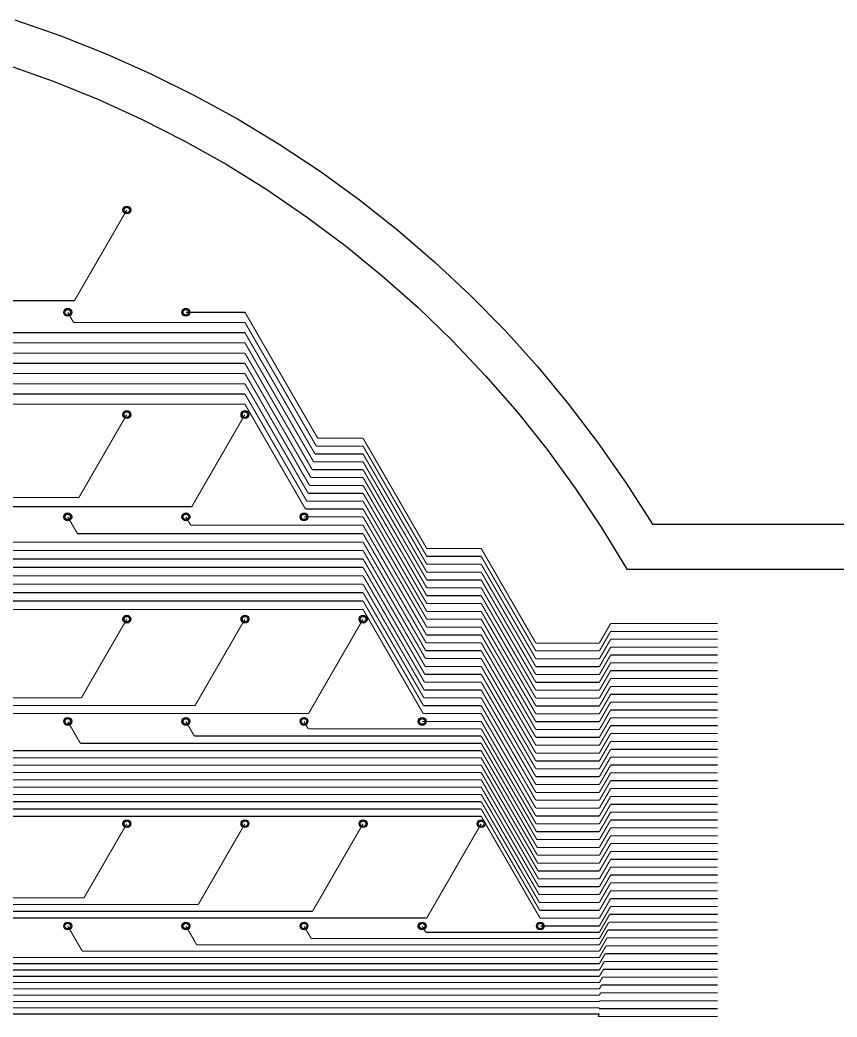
# Model space of a CAD drawing. Header units: metres. Extents: x -54999 to 54999, y -52014 to 54102.
# Drawn here: x 3256 to 10532, y 1011 to 9892 of the extents above; entities that cross this region are included whole.
import ezdxf

# ---------------------------------------------------------------- set-up
doc = ezdxf.new("R2010")
doc.units = ezdxf.units.M
for name, color, linetype in [('eDura_outline_ext', 6, 'Continuous'), ('eDura_outline_int', 6, 'Continuous'), ('etch', 3, 'Continuous'), ('metal', 4, 'Continuous')]:
    doc.layers.add(name, color=color, linetype=linetype)

msp = doc.modelspace()

# ---------------------------------------------------------------- linework, layer by layer
at = {"layer": 'eDura_outline_ext'}
msp.add_lwpolyline([(3209.5, 9892.4), (3620.4, 9749.5), (4024.9, 9589.6), (4422.4, 9412.9), (4812.2, 9219.7), (5193.5, 9010.4), (5565.8, 8785.3), (5928.3, 8544.9), (6280.4, 8289.5), (6621.6, 8019.6), (6951.2, 7735.7), (7268.6, 7438.2), (7573.3, 7127.8), (7864.7, 6804.8), (8142.4, 6470), (8405.9, 6123.8), (8654.6, 5767), (8888.2, 5400), (8888.2, 5400), (29088.2, 5400)], dxfattribs=at)
at = {"layer": 'eDura_outline_int'}
msp.add_lwpolyline([(3151.1, 9490.6), (3553.7, 9347.2), (3949.9, 9186.9), (4338.8, 9009.7), (4719.9, 8816.1), (5092.3, 8606.3), (5455.3, 8380.9), (5808.5, 8140.1), (6151, 7884.5), (6482.3, 7614.5), (6801.7, 7330.5), (7108.7, 7033.2), (7402.8, 6723), (7683.3, 6400.5), (7949.8, 6066.4), (8201.7, 5721.2), (8438.7, 5365.5), (8660.3, 5000), (8660.3, 5000), (28660.3, 5000)], dxfattribs=at)
at = {"layer": 'etch'}
for centre in [(4208, 8199.5), (3682, 7288.5), (4734, 7288.5), (4208, 6377.4), (5260, 6377.4), (3682, 5466.4), (4734, 5466.4), (5786, 5466.4), (4208, 4555.3), (5260, 4555.3), (6312, 4555.3), (3682, 3644.2), (4734, 3644.2), (5786, 3644.2), (6838, 3644.2), (4208, 2733.2), (5260, 2733.2), (6312, 2733.2), (7364, 2733.2), (3682, 1822.1), (4734, 1822.1), (5786, 1822.1), (6838, 1822.1), (7890, 1822.1)]:
    msp.add_circle(centre, 25, dxfattribs=at)
at = {"layer": 'metal'}
for points in [[(4208, 8199.5, 10, 10, 0), (3741.5, 7391.5, 10, 10, 0)], [(3741.5, 7391.5, 10, 10, 0), (-4734, 7391.5, 10, 10, 0)], [(3682, 7288.5, 10, 10, 0), (3734.5, 7197.5, 10, 10, 0)], [(4734, 7288.5, 10, 10, 0), (4734, 7288.5, 10, 10, 0)], [(4734, 7288.5, 10, 10, 0), (5260, 7288.5, 10, 10, 0)], [(5260, 7288.5, 10, 10, 0), (5907.9, 6166.4, 10, 10, 0)], [(3734.5, 7197.5, 10, 10, 0), (5260, 7197.5, 10, 10, 0)], [(5260, 7197.5, 10, 10, 0), (5895.7, 6096.4, 10, 10, 0)], [(2735.1, 7106.5, 10, 10, 0), (5260, 7106.5, 10, 10, 0)], [(5260, 7106.5, 10, 10, 0), (5883.6, 6026.4, 10, 10, 0)], [(1735.6, 7015.5, 10, 10, 0), (5260, 7015.5, 10, 10, 0)], [(5260, 7015.5, 10, 10, 0), (5871.5, 5956.4, 10, 10, 0)], [(736.2, 6924.5, 10, 10, 0), (5260, 6924.5, 10, 10, 0)], [(5260, 6924.5, 10, 10, 0), (5859.4, 5886.4, 10, 10, 0)], [(-263.3, 6833.5, 10, 10, 0), (5260, 6833.5, 10, 10, 0)], [(5260, 6833.5, 10, 10, 0), (5847.2, 5816.4, 10, 10, 0)], [(-1262.8, 6742.5, 10, 10, 0), (5260, 6742.5, 10, 10, 0)], [(5260, 6742.5, 10, 10, 0), (5835.1, 5746.4, 10, 10, 0)], [(-2262.2, 6651.5, 10, 10, 0), (5260, 6651.5, 10, 10, 0)], [(5260, 6651.5, 10, 10, 0), (5823, 5676.4, 10, 10, 0)], [(-3261.7, 6560.5, 10, 10, 0), (5260, 6560.5, 10, 10, 0)], [(5260, 6560.5, 10, 10, 0), (5810.9, 5606.4, 10, 10, 0)], [(-4261.2, 6469.5, 10, 10, 0), (5260, 6469.5, 10, 10, 0)], [(5260, 6469.5, 10, 10, 0), (5798.7, 5536.4, 10, 10, 0)], [(4208, 6377.4, 10, 10, 0), (3781.9, 5639.4, 10, 10, 0)], [(5260, 6377.4, 10, 10, 0), (4786.6, 5557.4, 10, 10, 0)], [(5907.9, 6166.4, 10, 10, 0), (6312, 6166.4, 10, 10, 0)], [(6312, 6166.4, 10, 10, 0), (6312, 6166.4, 10, 10, 0)], [(6312, 6166.4, 10, 10, 0), (6879, 5184.2, 10, 10, 0)], [(5895.7, 6096.4, 10, 10, 0), (6312, 6096.4, 10, 10, 0)], [(6312, 6096.4, 10, 10, 0), (6312, 6096.4, 10, 10, 0)], [(6312, 6096.4, 10, 10, 0), (6879, 5114.2, 10, 10, 0)], [(5871.5, 5956.4, 10, 10, 0), (6312, 5956.4, 10, 10, 0)], [(5883.6, 6026.4, 10, 10, 0), (6312, 6026.4, 10, 10, 0)], [(6312, 6026.4, 10, 10, 0), (6312, 6026.4, 10, 10, 0)], [(6312, 6026.4, 10, 10, 0), (6879, 5044.2, 10, 10, 0)], [(6312, 5956.4, 10, 10, 0), (6312, 5956.4, 10, 10, 0)], [(6312, 5956.4, 10, 10, 0), (6879, 4974.2, 10, 10, 0)], [(5859.4, 5886.4, 10, 10, 0), (6312, 5886.4, 10, 10, 0)], [(6312, 5886.4, 10, 10, 0), (6312, 5886.4, 10, 10, 0)], [(6312, 5886.4, 10, 10, 0), (6879, 4904.2, 10, 10, 0)], [(5847.2, 5816.4, 10, 10, 0), (6312, 5816.4, 10, 10, 0)], [(6312, 5816.4, 10, 10, 0), (6312, 5816.4, 10, 10, 0)], [(6312, 5816.4, 10, 10, 0), (6879, 4834.2, 10, 10, 0)], [(5835.1, 5746.4, 10, 10, 0), (6312, 5746.4, 10, 10, 0)], [(6312, 5746.4, 10, 10, 0), (6312, 5746.4, 10, 10, 0)], [(6312, 5746.4, 10, 10, 0), (6879, 4764.2, 10, 10, 0)], [(3781.9, 5639.4, 10, 10, 0), (-5786, 5639.4, 10, 10, 0)], [(5810.9, 5606.4, 10, 10, 0), (6312, 5606.4, 10, 10, 0)], [(5823, 5676.4, 10, 10, 0), (6312, 5676.4, 10, 10, 0)], [(6312, 5676.4, 10, 10, 0), (6312, 5676.4, 10, 10, 0)], [(6312, 5676.4, 10, 10, 0), (6879, 4694.2, 10, 10, 0)], [(6312, 5606.4, 10, 10, 0), (6312, 5606.4, 10, 10, 0)], [(6312, 5606.4, 10, 10, 0), (6879, 4624.2, 10, 10, 0)], [(4786.6, 5557.4, 10, 10, 0), (-5786, 5557.4, 10, 10, 0)], [(5798.7, 5536.4, 10, 10, 0), (6312, 5536.4, 10, 10, 0)], [(6312, 5536.4, 10, 10, 0), (6312, 5536.4, 10, 10, 0)], [(6312, 5536.4, 10, 10, 0), (6879, 4554.2, 10, 10, 0)], [(3682, 5466.4, 10, 10, 0), (3768.6, 5316.4, 10, 10, 0)], [(4734, 5466.4, 10, 10, 0), (4777.3, 5391.4, 10, 10, 0)], [(5786, 5466.4, 10, 10, 0), (5786, 5466.4, 10, 10, 0)], [(5786, 5466.4, 10, 10, 0), (6312, 5466.4, 10, 10, 0)], [(6312, 5466.4, 10, 10, 0), (6879, 4484.2, 10, 10, 0)], [(4777.3, 5391.4, 10, 10, 0), (6312, 5391.4, 10, 10, 0)], [(6312, 5391.4, 10, 10, 0), (6876.1, 4414.2, 10, 10, 0)], [(2759.9, 5241.4, 10, 10, 0), (6312, 5241.4, 10, 10, 0)], [(3768.6, 5316.4, 10, 10, 0), (6312, 5316.4, 10, 10, 0)], [(6312, 5316.4, 10, 10, 0), (6873.3, 4344.2, 10, 10, 0)], [(6312, 5241.4, 10, 10, 0), (6870.4, 4274.2, 10, 10, 0)], [(1751.2, 5166.4, 10, 10, 0), (6312, 5166.4, 10, 10, 0)], [(6312, 5166.4, 10, 10, 0), (6867.5, 4204.2, 10, 10, 0)], [(6879, 5184.2, 10, 10, 0), (7364, 5184.2, 10, 10, 0)], [(7364, 5184.2, 10, 10, 0), (7364, 5184.2, 10, 10, 0)], [(7364, 5184.2, 10, 10, 0), (7850.2, 4342.1, 10, 10, 0)], [(742.5, 5091.4, 10, 10, 0), (6312, 5091.4, 10, 10, 0)], [(6312, 5091.4, 10, 10, 0), (6864.6, 4134.2, 10, 10, 0)], [(6879, 5114.2, 10, 10, 0), (7364, 5114.2, 10, 10, 0)], [(7364, 5114.2, 10, 10, 0), (7364, 5114.2, 10, 10, 0)], [(7364, 5114.2, 10, 10, 0), (7850.2, 4272.1, 10, 10, 0)], [(-266.2, 5016.4, 10, 10, 0), (6312, 5016.4, 10, 10, 0)], [(6312, 5016.4, 10, 10, 0), (6861.7, 4064.2, 10, 10, 0)], [(6879, 5044.2, 10, 10, 0), (7364, 5044.2, 10, 10, 0)], [(6879, 4974.2, 10, 10, 0), (7364, 4974.2, 10, 10, 0)], [(7364, 5044.2, 10, 10, 0), (7364, 5044.2, 10, 10, 0)], [(7364, 5044.2, 10, 10, 0), (7850.2, 4202.1, 10, 10, 0)], [(7364, 4974.2, 10, 10, 0), (7364, 4974.2, 10, 10, 0)], [(7364, 4974.2, 10, 10, 0), (7850.2, 4132.1, 10, 10, 0)], [(-1274.9, 4941.4, 10, 10, 0), (6312, 4941.4, 10, 10, 0)], [(6312, 4941.4, 10, 10, 0), (6858.8, 3994.2, 10, 10, 0)], [(6879, 4904.2, 10, 10, 0), (7364, 4904.2, 10, 10, 0)], [(7364, 4904.2, 10, 10, 0), (7364, 4904.2, 10, 10, 0)], [(7364, 4904.2, 10, 10, 0), (7850.2, 4062.1, 10, 10, 0)], [(-3292.3, 4791.4, 10, 10, 0), (6312, 4791.4, 10, 10, 0)], [(-2283.6, 4866.4, 10, 10, 0), (6312, 4866.4, 10, 10, 0)], [(6312, 4866.4, 10, 10, 0), (6855.9, 3924.2, 10, 10, 0)], [(6312, 4791.4, 10, 10, 0), (6853, 3854.2, 10, 10, 0)], [(6879, 4834.2, 10, 10, 0), (7364, 4834.2, 10, 10, 0)], [(7364, 4834.2, 10, 10, 0), (7364, 4834.2, 10, 10, 0)], [(7364, 4834.2, 10, 10, 0), (7850.2, 3992.1, 10, 10, 0)], [(-4301, 4716.4, 10, 10, 0), (6312, 4716.4, 10, 10, 0)], [(6312, 4716.4, 10, 10, 0), (6850.2, 3784.2, 10, 10, 0)], [(6879, 4764.2, 10, 10, 0), (7364, 4764.2, 10, 10, 0)], [(7364, 4764.2, 10, 10, 0), (7364, 4764.2, 10, 10, 0)], [(7364, 4764.2, 10, 10, 0), (7850.2, 3922.1, 10, 10, 0)], [(-5309.7, 4641.4, 10, 10, 0), (6312, 4641.4, 10, 10, 0)], [(6312, 4641.4, 10, 10, 0), (6847.3, 3714.2, 10, 10, 0)], [(6879, 4694.2, 10, 10, 0), (7364, 4694.2, 10, 10, 0)], [(6879, 4624.2, 10, 10, 0), (7364, 4624.2, 10, 10, 0)], [(7364, 4694.2, 10, 10, 0), (7364, 4694.2, 10, 10, 0)], [(7364, 4694.2, 10, 10, 0), (7850.2, 3852.1, 10, 10, 0)], [(7364, 4624.2, 10, 10, 0), (7364, 4624.2, 10, 10, 0)], [(7364, 4624.2, 10, 10, 0), (7850.2, 3782.1, 10, 10, 0)], [(4208, 4555.3, 10, 10, 0), (3803.9, 3855.3, 10, 10, 0)], [(5260, 4555.3, 10, 10, 0), (4815.4, 3785.3, 10, 10, 0)], [(6312, 4555.3, 10, 10, 0), (5827, 3715.3, 10, 10, 0)], [(6879, 4554.2, 10, 10, 0), (7364, 4554.2, 10, 10, 0)], [(7364, 4554.2, 10, 10, 0), (7364, 4554.2, 10, 10, 0)], [(7364, 4554.2, 10, 10, 0), (7850.2, 3712.1, 10, 10, 0)], [(6879, 4484.2, 10, 10, 0), (7364, 4484.2, 10, 10, 0)], [(7364, 4484.2, 10, 10, 0), (7364, 4484.2, 10, 10, 0)], [(7364, 4484.2, 10, 10, 0), (7850.2, 3642.1, 10, 10, 0)], [(8416, 4342.1, 10, 10, 0), (8516.4, 4516.1, 10, 10, 0)], [(8416, 4272.1, 10, 10, 0), (8516.4, 4446.1, 10, 10, 0)], [(8516.4, 4516.1, 10, 10, 0), (9468, 4516.1, 10, 10, 0)], [(8516.4, 4446.1, 10, 10, 0), (9468, 4446.1, 10, 10, 0)], [(6876.1, 4414.2, 10, 10, 0), (7364, 4414.2, 10, 10, 0)], [(7364, 4414.2, 10, 10, 0), (7364, 4414.2, 10, 10, 0)], [(7364, 4414.2, 10, 10, 0), (7850.2, 3572.1, 10, 10, 0)], [(8416, 4202.1, 10, 10, 0), (8516.4, 4376.1, 10, 10, 0)], [(8516.4, 4376.1, 10, 10, 0), (9468, 4376.1, 10, 10, 0)], [(6870.4, 4274.2, 10, 10, 0), (7364, 4274.2, 10, 10, 0)], [(6873.3, 4344.2, 10, 10, 0), (7364, 4344.2, 10, 10, 0)], [(7364, 4344.2, 10, 10, 0), (7364, 4344.2, 10, 10, 0)], [(7364, 4344.2, 10, 10, 0), (7850.2, 3502.1, 10, 10, 0)], [(7364, 4274.2, 10, 10, 0), (7364, 4274.2, 10, 10, 0)], [(7364, 4274.2, 10, 10, 0), (7850.2, 3432.1, 10, 10, 0)], [(7850.2, 4342.1, 10, 10, 0), (8416, 4342.1, 10, 10, 0)], [(7850.2, 4272.1, 10, 10, 0), (8416, 4272.1, 10, 10, 0)], [(8416, 4342.1, 10, 10, 0), (8416, 4342.1, 10, 10, 0)], [(8416, 4132.1, 10, 10, 0), (8516.4, 4306.1, 10, 10, 0)], [(8416, 4272.1, 10, 10, 0), (8416, 4272.1, 10, 10, 0)], [(8516.4, 4306.1, 10, 10, 0), (9468, 4306.1, 10, 10, 0)], [(6867.5, 4204.2, 10, 10, 0), (7364, 4204.2, 10, 10, 0)], [(7364, 4204.2, 10, 10, 0), (7364, 4204.2, 10, 10, 0)], [(7364, 4204.2, 10, 10, 0), (7850.2, 3362.1, 10, 10, 0)], [(7850.2, 4202.1, 10, 10, 0), (8416, 4202.1, 10, 10, 0)], [(8416, 4062.1, 10, 10, 0), (8516.4, 4236.1, 10, 10, 0)], [(8416, 4202.1, 10, 10, 0), (8416, 4202.1, 10, 10, 0)], [(8516.4, 4236.1, 10, 10, 0), (9468, 4236.1, 10, 10, 0)], [(6864.6, 4134.2, 10, 10, 0), (7364, 4134.2, 10, 10, 0)], [(7364, 4134.2, 10, 10, 0), (7364, 4134.2, 10, 10, 0)], [(7364, 4134.2, 10, 10, 0), (7850.2, 3292.1, 10, 10, 0)], [(7850.2, 4132.1, 10, 10, 0), (8416, 4132.1, 10, 10, 0)], [(8416, 3992.1, 10, 10, 0), (8516.4, 4166.1, 10, 10, 0)], [(8416, 4132.1, 10, 10, 0), (8416, 4132.1, 10, 10, 0)], [(8416, 3922.1, 10, 10, 0), (8516.4, 4096.1, 10, 10, 0)], [(8516.4, 4166.1, 10, 10, 0), (9468, 4166.1, 10, 10, 0)], [(8516.4, 4096.1, 10, 10, 0), (9468, 4096.1, 10, 10, 0)], [(6858.8, 3994.2, 10, 10, 0), (7364, 3994.2, 10, 10, 0)], [(6861.7, 4064.2, 10, 10, 0), (7364, 4064.2, 10, 10, 0)], [(7364, 4064.2, 10, 10, 0), (7364, 4064.2, 10, 10, 0)], [(7364, 4064.2, 10, 10, 0), (7850.2, 3222.1, 10, 10, 0)], [(7364, 3994.2, 10, 10, 0), (7364, 3994.2, 10, 10, 0)], [(7364, 3994.2, 10, 10, 0), (7850.2, 3152.1, 10, 10, 0)], [(7850.2, 4062.1, 10, 10, 0), (8416, 4062.1, 10, 10, 0)], [(7850.2, 3992.1, 10, 10, 0), (8416, 3992.1, 10, 10, 0)], [(8416, 4062.1, 10, 10, 0), (8416, 4062.1, 10, 10, 0)], [(8416, 3852.1, 10, 10, 0), (8516.4, 4026.1, 10, 10, 0)], [(8416, 3992.1, 10, 10, 0), (8416, 3992.1, 10, 10, 0)], [(8516.4, 4026.1, 10, 10, 0), (9468, 4026.1, 10, 10, 0)], [(6855.9, 3924.2, 10, 10, 0), (7364, 3924.2, 10, 10, 0)], [(7364, 3924.2, 10, 10, 0), (7364, 3924.2, 10, 10, 0)], [(7364, 3924.2, 10, 10, 0), (7850.2, 3082.1, 10, 10, 0)], [(7850.2, 3922.1, 10, 10, 0), (8416, 3922.1, 10, 10, 0)], [(8416, 3782.1, 10, 10, 0), (8516.4, 3956.1, 10, 10, 0)], [(8416, 3922.1, 10, 10, 0), (8416, 3922.1, 10, 10, 0)], [(8516.4, 3956.1, 10, 10, 0), (9468, 3956.1, 10, 10, 0)], [(3803.9, 3855.3, 10, 10, 0), (-6838, 3855.3, 10, 10, 0)], [(6853, 3854.2, 10, 10, 0), (7364, 3854.2, 10, 10, 0)], [(7364, 3854.2, 10, 10, 0), (7364, 3854.2, 10, 10, 0)], [(7364, 3854.2, 10, 10, 0), (7850.2, 3012.1, 10, 10, 0)], [(7850.2, 3852.1, 10, 10, 0), (8416, 3852.1, 10, 10, 0)], [(8416, 3712.1, 10, 10, 0), (8516.4, 3886.1, 10, 10, 0)], [(8416, 3852.1, 10, 10, 0), (8416, 3852.1, 10, 10, 0)], [(8416, 3642.1, 10, 10, 0), (8516.4, 3816.1, 10, 10, 0)], [(8516.4, 3886.1, 10, 10, 0), (9468, 3886.1, 10, 10, 0)], [(8516.4, 3816.1, 10, 10, 0), (9468, 3816.1, 10, 10, 0)], [(4815.4, 3785.3, 10, 10, 0), (-6838, 3785.3, 10, 10, 0)], [(6850.2, 3784.2, 10, 10, 0), (7364, 3784.2, 10, 10, 0)], [(7364, 3784.2, 10, 10, 0), (7364, 3784.2, 10, 10, 0)], [(7364, 3784.2, 10, 10, 0), (7850.2, 2942.1, 10, 10, 0)], [(7850.2, 3782.1, 10, 10, 0), (8416, 3782.1, 10, 10, 0)], [(8416, 3782.1, 10, 10, 0), (8416, 3782.1, 10, 10, 0)], [(8416, 3572.1, 10, 10, 0), (8516.4, 3746.1, 10, 10, 0)], [(8516.4, 3746.1, 10, 10, 0), (9468, 3746.1, 10, 10, 0)], [(5827, 3715.3, 10, 10, 0), (-6838, 3715.3, 10, 10, 0)], [(3682, 3644.2, 10, 10, 0), (3794.6, 3449.2, 10, 10, 0)], [(4734, 3644.2, 10, 10, 0), (4809.1, 3514.2, 10, 10, 0)], [(5786, 3644.2, 10, 10, 0), (5823.5, 3579.2, 10, 10, 0)], [(6838, 3644.2, 10, 10, 0), (6838, 3644.2, 10, 10, 0)], [(6838, 3644.2, 10, 10, 0), (7364, 3644.2, 10, 10, 0)], [(6847.3, 3714.2, 10, 10, 0), (7364, 3714.2, 10, 10, 0)], [(7364, 3714.2, 10, 10, 0), (7364, 3714.2, 10, 10, 0)], [(7364, 3714.2, 10, 10, 0), (7850.2, 2872.1, 10, 10, 0)], [(7364, 3644.2, 10, 10, 0), (7850.2, 2802.1, 10, 10, 0)], [(7850.2, 3712.1, 10, 10, 0), (8416, 3712.1, 10, 10, 0)], [(7850.2, 3642.1, 10, 10, 0), (8416, 3642.1, 10, 10, 0)], [(8416, 3712.1, 10, 10, 0), (8416, 3712.1, 10, 10, 0)], [(8416, 3502.1, 10, 10, 0), (8516.4, 3676.1, 10, 10, 0)], [(8416, 3642.1, 10, 10, 0), (8416, 3642.1, 10, 10, 0)], [(8516.4, 3676.1, 10, 10, 0), (9468, 3676.1, 10, 10, 0)], [(5823.5, 3579.2, 10, 10, 0), (7364, 3579.2, 10, 10, 0)], [(7364, 3579.2, 10, 10, 0), (7853.1, 2732.1, 10, 10, 0)], [(7850.2, 3572.1, 10, 10, 0), (8416, 3572.1, 10, 10, 0)], [(8416, 3432.1, 10, 10, 0), (8516.4, 3606.1, 10, 10, 0)], [(8416, 3572.1, 10, 10, 0), (8416, 3572.1, 10, 10, 0)], [(8516.4, 3606.1, 10, 10, 0), (9468, 3606.1, 10, 10, 0)], [(4809.1, 3514.2, 10, 10, 0), (7364, 3514.2, 10, 10, 0)], [(7364, 3514.2, 10, 10, 0), (7856, 2662.1, 10, 10, 0)], [(7850.2, 3502.1, 10, 10, 0), (8416, 3502.1, 10, 10, 0)], [(8416, 3362.1, 10, 10, 0), (8516.4, 3536.1, 10, 10, 0)], [(8416, 3502.1, 10, 10, 0), (8416, 3502.1, 10, 10, 0)], [(8416, 3292.1, 10, 10, 0), (8516.4, 3466.1, 10, 10, 0)], [(8516.4, 3536.1, 10, 10, 0), (9468, 3536.1, 10, 10, 0)], [(8516.4, 3466.1, 10, 10, 0), (9468, 3466.1, 10, 10, 0)], [(2780.1, 3384.2, 10, 10, 0), (7364, 3384.2, 10, 10, 0)], [(3794.6, 3449.2, 10, 10, 0), (7364, 3449.2, 10, 10, 0)], [(7364, 3449.2, 10, 10, 0), (7858.9, 2592.1, 10, 10, 0)], [(7364, 3384.2, 10, 10, 0), (7861.7, 2522.1, 10, 10, 0)], [(7850.2, 3432.1, 10, 10, 0), (8416, 3432.1, 10, 10, 0)], [(8416, 3432.1, 10, 10, 0), (8416, 3432.1, 10, 10, 0)], [(8416, 3222.1, 10, 10, 0), (8516.4, 3396.1, 10, 10, 0)], [(8516.4, 3396.1, 10, 10, 0), (9468, 3396.1, 10, 10, 0)], [(1765.6, 3319.2, 10, 10, 0), (7364, 3319.2, 10, 10, 0)], [(7364, 3319.2, 10, 10, 0), (7864.6, 2452.1, 10, 10, 0)], [(7850.2, 3362.1, 10, 10, 0), (8416, 3362.1, 10, 10, 0)], [(7850.2, 3292.1, 10, 10, 0), (8416, 3292.1, 10, 10, 0)], [(8416, 3362.1, 10, 10, 0), (8416, 3362.1, 10, 10, 0)], [(8416, 3152.1, 10, 10, 0), (8516.4, 3326.1, 10, 10, 0)], [(8416, 3292.1, 10, 10, 0), (8416, 3292.1, 10, 10, 0)], [(8516.4, 3326.1, 10, 10, 0), (9468, 3326.1, 10, 10, 0)], [(751.2, 3254.2, 10, 10, 0), (7364, 3254.2, 10, 10, 0)], [(7364, 3254.2, 10, 10, 0), (7867.5, 2382.1, 10, 10, 0)], [(7850.2, 3222.1, 10, 10, 0), (8416, 3222.1, 10, 10, 0)], [(8416, 3082.1, 10, 10, 0), (8516.4, 3256.1, 10, 10, 0)], [(8416, 3222.1, 10, 10, 0), (8416, 3222.1, 10, 10, 0)], [(8516.4, 3256.1, 10, 10, 0), (9468, 3256.1, 10, 10, 0)], [(-1277.8, 3124.2, 10, 10, 0), (7364, 3124.2, 10, 10, 0)], [(-263.3, 3189.2, 10, 10, 0), (7364, 3189.2, 10, 10, 0)], [(7364, 3189.2, 10, 10, 0), (7870.4, 2312.1, 10, 10, 0)], [(7364, 3124.2, 10, 10, 0), (7873.3, 2242.1, 10, 10, 0)], [(7850.2, 3152.1, 10, 10, 0), (8416, 3152.1, 10, 10, 0)], [(8416, 3012.1, 10, 10, 0), (8516.4, 3186.1, 10, 10, 0)], [(8416, 3152.1, 10, 10, 0), (8416, 3152.1, 10, 10, 0)], [(8416, 2942.1, 10, 10, 0), (8516.4, 3116.1, 10, 10, 0)], [(8516.4, 3186.1, 10, 10, 0), (9468, 3186.1, 10, 10, 0)], [(8516.4, 3116.1, 10, 10, 0), (9468, 3116.1, 10, 10, 0)], [(-2292.3, 3059.2, 10, 10, 0), (7364, 3059.2, 10, 10, 0)], [(7364, 3059.2, 10, 10, 0), (7876.2, 2172.1, 10, 10, 0)], [(7850.2, 3082.1, 10, 10, 0), (8416, 3082.1, 10, 10, 0)], [(8416, 3082.1, 10, 10, 0), (8416, 3082.1, 10, 10, 0)], [(8416, 2872.1, 10, 10, 0), (8516.4, 3046.1, 10, 10, 0)], [(8516.4, 3046.1, 10, 10, 0), (9468, 3046.1, 10, 10, 0)], [(-4321.2, 2929.2, 10, 10, 0), (7364, 2929.2, 10, 10, 0)], [(-3306.7, 2994.2, 10, 10, 0), (7364, 2994.2, 10, 10, 0)], [(7364, 2994.2, 10, 10, 0), (7879.1, 2102.1, 10, 10, 0)], [(7364, 2929.2, 10, 10, 0), (7882, 2032.1, 10, 10, 0)], [(7850.2, 3012.1, 10, 10, 0), (8416, 3012.1, 10, 10, 0)], [(7850.2, 2942.1, 10, 10, 0), (8416, 2942.1, 10, 10, 0)], [(8416, 3012.1, 10, 10, 0), (8416, 3012.1, 10, 10, 0)], [(8416, 2802.1, 10, 10, 0), (8516.4, 2976.1, 10, 10, 0)], [(8416, 2942.1, 10, 10, 0), (8416, 2942.1, 10, 10, 0)], [(8516.4, 2976.1, 10, 10, 0), (9468, 2976.1, 10, 10, 0)], [(-5335.7, 2864.2, 10, 10, 0), (7364, 2864.2, 10, 10, 0)], [(7364, 2864.2, 10, 10, 0), (7884.8, 1962.1, 10, 10, 0)], [(7850.2, 2872.1, 10, 10, 0), (8416, 2872.1, 10, 10, 0)], [(8416, 2732.1, 10, 10, 0), (8516.4, 2906.1, 10, 10, 0)], [(8416, 2872.1, 10, 10, 0), (8416, 2872.1, 10, 10, 0)], [(8516.4, 2906.1, 10, 10, 0), (9468, 2906.1, 10, 10, 0)], [(-6350.1, 2799.2, 10, 10, 0), (7364, 2799.2, 10, 10, 0)], [(7364, 2799.2, 10, 10, 0), (7887.7, 1892.1, 10, 10, 0)], [(7850.2, 2802.1, 10, 10, 0), (8416, 2802.1, 10, 10, 0)], [(8416, 2662.1, 10, 10, 0), (8516.4, 2836.1, 10, 10, 0)], [(8416, 2802.1, 10, 10, 0), (8416, 2802.1, 10, 10, 0)], [(8416, 2592.1, 10, 10, 0), (8516.4, 2766.1, 10, 10, 0)], [(8516.4, 2836.1, 10, 10, 0), (9468, 2836.1, 10, 10, 0)], [(8516.4, 2766.1, 10, 10, 0), (9468, 2766.1, 10, 10, 0)], [(4208, 2733.2, 10, 10, 0), (3826.9, 2073.2, 10, 10, 0)], [(5260, 2733.2, 10, 10, 0), (4844.3, 2013.2, 10, 10, 0)], [(6312, 2733.2, 10, 10, 0), (5861.7, 1953.2, 10, 10, 0)], [(7364, 2733.2, 10, 10, 0), (6879, 1893.2, 10, 10, 0)], [(7853.1, 2732.1, 10, 10, 0), (8416, 2732.1, 10, 10, 0)], [(7856, 2662.1, 10, 10, 0), (8416, 2662.1, 10, 10, 0)], [(8416, 2732.1, 10, 10, 0), (8416, 2732.1, 10, 10, 0)], [(8416, 2522.1, 10, 10, 0), (8516.4, 2696.1, 10, 10, 0)], [(8416, 2662.1, 10, 10, 0), (8416, 2662.1, 10, 10, 0)], [(8516.4, 2696.1, 10, 10, 0), (9468, 2696.1, 10, 10, 0)], [(7858.9, 2592.1, 10, 10, 0), (8416, 2592.1, 10, 10, 0)], [(8416, 2452.1, 10, 10, 0), (8516.4, 2626.1, 10, 10, 0)], [(8416, 2592.1, 10, 10, 0), (8416, 2592.1, 10, 10, 0)], [(8516.4, 2626.1, 10, 10, 0), (9468, 2626.1, 10, 10, 0)], [(7861.7, 2522.1, 10, 10, 0), (8416, 2522.1, 10, 10, 0)], [(8416, 2382.1, 10, 10, 0), (8516.4, 2556.1, 10, 10, 0)], [(8416, 2522.1, 10, 10, 0), (8416, 2522.1, 10, 10, 0)], [(8416, 2312.1, 10, 10, 0), (8516.4, 2486.1, 10, 10, 0)], [(8516.4, 2556.1, 10, 10, 0), (9468, 2556.1, 10, 10, 0)], [(8516.4, 2486.1, 10, 10, 0), (9468, 2486.1, 10, 10, 0)], [(7864.6, 2452.1, 10, 10, 0), (8416, 2452.1, 10, 10, 0)], [(8416, 2452.1, 10, 10, 0), (8416, 2452.1, 10, 10, 0)], [(8416, 2242.1, 10, 10, 0), (8516.4, 2416.1, 10, 10, 0)], [(8516.4, 2416.1, 10, 10, 0), (9468, 2416.1, 10, 10, 0)], [(7867.5, 2382.1, 10, 10, 0), (8416, 2382.1, 10, 10, 0)], [(7870.4, 2312.1, 10, 10, 0), (8416, 2312.1, 10, 10, 0)], [(8416, 2382.1, 10, 10, 0), (8416, 2382.1, 10, 10, 0)], [(8416, 2172.1, 10, 10, 0), (8516.4, 2346.1, 10, 10, 0)], [(8416, 2312.1, 10, 10, 0), (8416, 2312.1, 10, 10, 0)], [(8516.4, 2346.1, 10, 10, 0), (9468, 2346.1, 10, 10, 0)], [(7873.3, 2242.1, 10, 10, 0), (8416, 2242.1, 10, 10, 0)], [(8416, 2102.1, 10, 10, 0), (8516.4, 2276.1, 10, 10, 0)], [(8416, 2242.1, 10, 10, 0), (8416, 2242.1, 10, 10, 0)], [(8516.4, 2276.1, 10, 10, 0), (9468, 2276.1, 10, 10, 0)], [(7876.2, 2172.1, 10, 10, 0), (8416, 2172.1, 10, 10, 0)], [(8416, 2032.1, 10, 10, 0), (8516.4, 2206.1, 10, 10, 0)], [(8416, 2172.1, 10, 10, 0), (8416, 2172.1, 10, 10, 0)], [(8416, 1962.1, 10, 10, 0), (8516.4, 2136.1, 10, 10, 0)], [(8516.4, 2206.1, 10, 10, 0), (9468, 2206.1, 10, 10, 0)], [(8516.4, 2136.1, 10, 10, 0), (9468, 2136.1, 10, 10, 0)], [(3826.9, 2073.2, 10, 10, 0), (-7890, 2073.2, 10, 10, 0)], [(7879.1, 2102.1, 10, 10, 0), (8416, 2102.1, 10, 10, 0)], [(8416, 2102.1, 10, 10, 0), (8416, 2102.1, 10, 10, 0)], [(8416, 1892.1, 10, 10, 0), (8516.4, 2066.1, 10, 10, 0)], [(8516.4, 2066.1, 10, 10, 0), (9468, 2066.1, 10, 10, 0)], [(4844.3, 2013.2, 10, 10, 0), (-7890, 2013.2, 10, 10, 0)], [(5861.7, 1953.2, 10, 10, 0), (-7890, 1953.2, 10, 10, 0)], [(7882, 2032.1, 10, 10, 0), (8416, 2032.1, 10, 10, 0)], [(7884.8, 1962.1, 10, 10, 0), (8416, 1962.1, 10, 10, 0)], [(8416, 2032.1, 10, 10, 0), (8416, 2032.1, 10, 10, 0)], [(8416, 1822.1, 10, 10, 0), (8516.4, 1996.1, 10, 10, 0)], [(8416, 1962.1, 10, 10, 0), (8416, 1962.1, 10, 10, 0)], [(8516.4, 1996.1, 10, 10, 0), (9468, 1996.1, 10, 10, 0)], [(6879, 1893.2, 10, 10, 0), (-7890, 1893.2, 10, 10, 0)], [(7887.7, 1892.1, 10, 10, 0), (8416, 1892.1, 10, 10, 0)], [(8416, 1766.1, 10, 10, 0), (8508.3, 1926.1, 10, 10, 0)], [(8416, 1892.1, 10, 10, 0), (8416, 1892.1, 10, 10, 0)], [(8508.3, 1926.1, 10, 10, 0), (9468, 1926.1, 10, 10, 0)], [(3682, 1822.1, 10, 10, 0), (3811.3, 1598.1, 10, 10, 0)], [(4734, 1822.1, 10, 10, 0), (4831, 1654.1, 10, 10, 0)], [(5786, 1822.1, 10, 10, 0), (5850.7, 1710.1, 10, 10, 0)], [(6838, 1822.1, 10, 10, 0), (6870.3, 1766.1, 10, 10, 0)], [(7890, 1822.1, 10, 10, 0), (7890, 1822.1, 10, 10, 0)], [(7890, 1822.1, 10, 10, 0), (8416, 1822.1, 10, 10, 0)], [(8416, 1710.1, 10, 10, 0), (8500.3, 1856.1, 10, 10, 0)], [(8416, 1654.1, 10, 10, 0), (8492.2, 1786.1, 10, 10, 0)], [(8492.2, 1786.1, 10, 10, 0), (9468, 1786.1, 10, 10, 0)], [(8500.3, 1856.1, 10, 10, 0), (9468, 1856.1, 10, 10, 0)], [(5850.7, 1710.1, 10, 10, 0), (8416, 1710.1, 10, 10, 0)], [(6870.3, 1766.1, 10, 10, 0), (8416, 1766.1, 10, 10, 0)], [(8416, 1598.1, 10, 10, 0), (8484.1, 1716.1, 10, 10, 0)], [(8484.1, 1716.1, 10, 10, 0), (9468, 1716.1, 10, 10, 0)], [(3811.3, 1598.1, 10, 10, 0), (8416, 1598.1, 10, 10, 0)], [(4831, 1654.1, 10, 10, 0), (8416, 1654.1, 10, 10, 0)], [(8416, 1542.1, 10, 10, 0), (8476, 1646.1, 10, 10, 0)], [(8476, 1646.1, 10, 10, 0), (9468, 1646.1, 10, 10, 0)], [(2791.7, 1542.1, 10, 10, 0), (8416, 1542.1, 10, 10, 0)], [(8416, 1486.1, 10, 10, 0), (8467.9, 1576.1, 10, 10, 0)], [(8416, 1430.1, 10, 10, 0), (8459.8, 1506.1, 10, 10, 0)], [(8459.8, 1506.1, 10, 10, 0), (9468, 1506.1, 10, 10, 0)], [(8467.9, 1576.1, 10, 10, 0), (9468, 1576.1, 10, 10, 0)], [(752.3, 1430.1, 10, 10, 0), (8416, 1430.1, 10, 10, 0)], [(1772, 1486.1, 10, 10, 0), (8416, 1486.1, 10, 10, 0)], [(8416, 1374.1, 10, 10, 0), (8451.8, 1436.1, 10, 10, 0)], [(8451.8, 1436.1, 10, 10, 0), (9468, 1436.1, 10, 10, 0)], [(-267.3, 1374.1, 10, 10, 0), (8416, 1374.1, 10, 10, 0)], [(8416, 1318.1, 10, 10, 0), (8443.7, 1366.1, 10, 10, 0)], [(8443.7, 1366.1, 10, 10, 0), (9468, 1366.1, 10, 10, 0)], [(-2306.7, 1262.1, 10, 10, 0), (8416, 1262.1, 10, 10, 0)], [(-1287, 1318.1, 10, 10, 0), (8416, 1318.1, 10, 10, 0)], [(8416, 1262.1, 10, 10, 0), (8435.6, 1296.1, 10, 10, 0)], [(8435.6, 1296.1, 10, 10, 0), (9468, 1296.1, 10, 10, 0)], [(-4346, 1150.1, 10, 10, 0), (8416, 1150.1, 10, 10, 0)], [(-3326.4, 1206.1, 10, 10, 0), (8416, 1206.1, 10, 10, 0)], [(8416, 1206.1, 10, 10, 0), (8427.5, 1226.1, 10, 10, 0)], [(8416, 1150.1, 10, 10, 0), (8419.4, 1156.1, 10, 10, 0)], [(8419.4, 1156.1, 10, 10, 0), (9468, 1156.1, 10, 10, 0)], [(8427.5, 1226.1, 10, 10, 0), (9468, 1226.1, 10, 10, 0)], [(-5365.7, 1094.1, 10, 10, 0), (8416, 1094.1, 10, 10, 0)], [(8416, 1094.1, 10, 10, 0), (8411.3, 1086.1, 10, 10, 0)], [(8411.3, 1086.1, 10, 10, 0), (9468, 1086.1, 10, 10, 0)], [(-6385.4, 1038.1, 10, 10, 0), (8416, 1038.1, 10, 10, 0)], [(8416, 1038.1, 10, 10, 0), (8403.3, 1016.1, 10, 10, 0)], [(8403.3, 1016.1, 10, 10, 0), (9468, 1016.1, 10, 10, 0)]]:
    msp.add_lwpolyline(points, format="xyseb", dxfattribs=at)
for centre in [(4208, 8199.5), (3682, 7288.5), (4734, 7288.5), (4208, 6377.4), (5260, 6377.4), (3682, 5466.4), (4734, 5466.4), (5786, 5466.4), (4208, 4555.3), (5260, 4555.3), (6312, 4555.3), (3682, 3644.2), (4734, 3644.2), (5786, 3644.2), (6838, 3644.2), (4208, 2733.2), (5260, 2733.2), (6312, 2733.2), (7364, 2733.2), (3682, 1822.1), (4734, 1822.1), (5786, 1822.1), (6838, 1822.1), (7890, 1822.1)]:
    msp.add_circle(centre, 35, dxfattribs=at)

doc.saveas('drawing.dxf')
